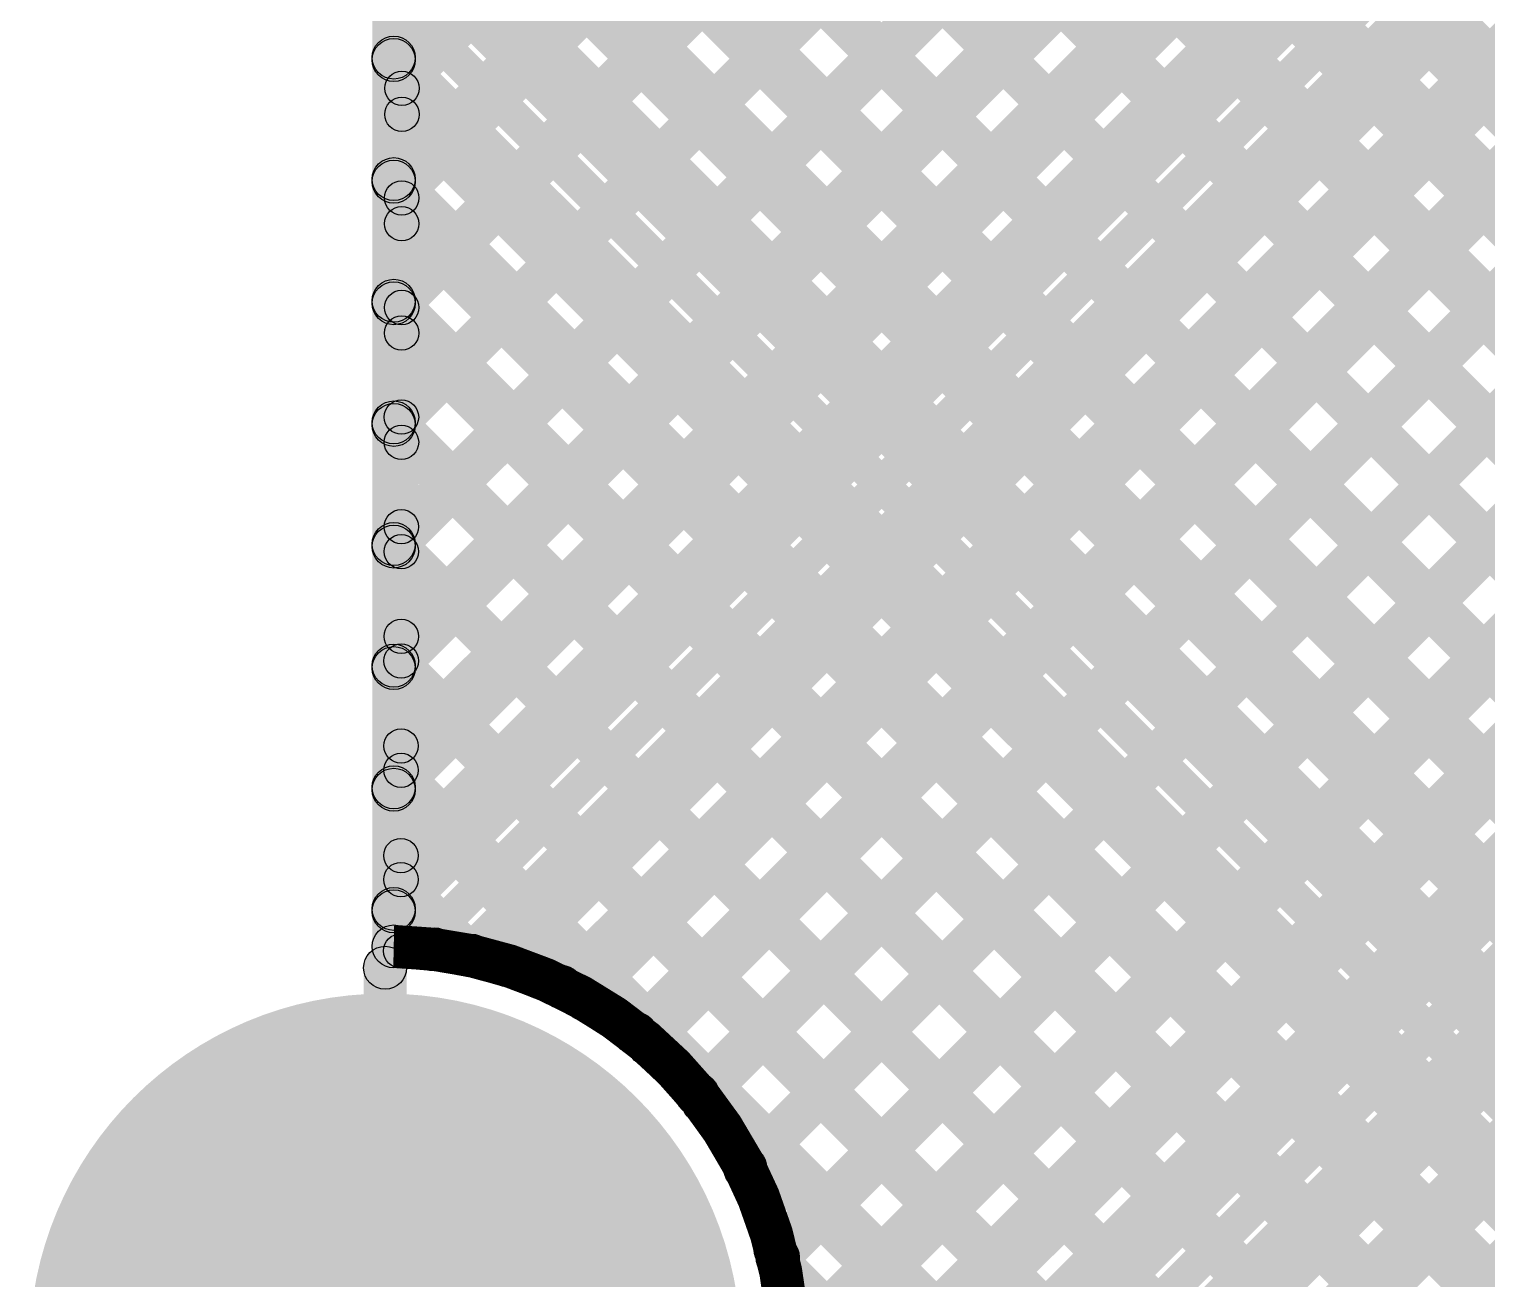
# Model space of a CAD drawing. Header units: millimetres. Extents: x 0.02 to 3.53, y 0 to 2.66.
# Drawn here: x 0.0152 to 0.3542, y 2.0833 to 2.3739 of the extents above; entities that cross this region are included whole.
import ezdxf

# ---------------------------------------------------------------- set-up
doc = ezdxf.new("R2010")
doc.units = ezdxf.units.MM
doc.header["$MEASUREMENT"] = 0
for name, color, linetype in [('BottomLayer', 5, 'Continuous'), ('BottomSolder', 6, 'Continuous'), ('PadHoleLayer', 156, 'Continuous'), ('TopLayer', 1, 'Continuous'), ('TopSolder', 216, 'Continuous')]:
    doc.layers.add(name, color=color, linetype=linetype)

msp = doc.modelspace()

# ---------------------------------------------------------------- hatches: boundary and pattern name
at = {"layer": 'BottomLayer'}
for points in [[(0.10354, 1.91068), (0.09646, 1.91775), (0.83816, 2.65944), (0.84523, 2.65237)], [(0.10354, 1.85411), (0.09646, 1.86118), (0.89473, 2.65944), (0.9018, 2.65237)], [(0.10354, 1.88239), (0.09646, 1.88946), (0.86644, 2.65944), (0.87351, 2.65237)], [(0.10354, 1.82582), (0.09646, 1.83289), (0.92301, 2.65944), (0.93008, 2.65237)], [(0.10354, 2.36323), (0.09646, 2.3703), (0.38561, 2.65944), (0.39268, 2.65237)], [(0.10354, 2.30666), (0.09646, 2.31373), (0.44218, 2.65944), (0.44925, 2.65237)], [(0.10354, 2.33494), (0.09646, 2.34201), (0.41389, 2.65944), (0.42096, 2.65237)], [(0.10354, 2.16523), (0.09646, 2.17231), (0.5836, 2.65944), (0.59067, 2.65237)], [(0.10354, 2.19352), (0.09646, 2.20059), (0.55532, 2.65944), (0.56239, 2.65237)], [(0.10354, 2.25009), (0.09646, 2.25716), (0.49875, 2.65944), (0.50582, 2.65237)], [(0.10354, 2.27837), (0.09646, 2.28544), (0.47046, 2.65944), (0.47753, 2.65237)], [(0.10354, 2.2218), (0.09646, 2.22887), (0.52703, 2.65944), (0.5341, 2.65237)], [(0.10463, 2.28088), (0.09898, 2.28654), (0.46954, 2.6571), (0.4752, 2.65145)], [(0.10467, 2.30637), (0.09901, 2.31203), (0.4441, 2.65712), (0.44976, 2.65146)], [(0.1047, 2.33186), (0.09904, 2.33752), (0.41865, 2.65713), (0.42431, 2.65147)], [(0.10473, 2.35735), (0.09908, 2.36301), (0.39321, 2.65714), (0.39887, 2.65148)], [(0.12154, 2.15495), (0.11447, 2.16202), (0.61188, 2.65944), (0.61895, 2.65237)], [(0.14254, 2.14767), (0.13547, 2.15474), (0.64017, 2.65944), (0.64724, 2.65237)], [(0.15989, 2.13673), (0.15282, 2.14381), (0.66845, 2.65944), (0.67552, 2.65237)], [(0.17412, 2.12269), (0.16705, 2.12976), (0.69674, 2.65944), (0.70381, 2.65237)], [(0.18471, 2.02013), (0.17764, 2.02721), (0.80987, 2.65944), (0.81694, 2.65237)], [(0.18526, 2.10554), (0.17819, 2.11261), (0.72502, 2.65944), (0.73209, 2.65237)], [(0.1928, 2.08479), (0.18572, 2.09186), (0.75331, 2.65944), (0.76038, 2.65237)], [(0.19517, 2.05888), (0.1881, 2.06595), (0.78159, 2.65944), (0.78866, 2.65237)], [(0.105, 2.16062), (0.095, 2.16062), (0.095, 2.65591), (0.105, 2.65591)], [(0.10564, 2.15957), (0.09764, 2.15958), (0.0983, 2.65444), (0.1063, 2.65443)], [(0.1045, 2.17892), (0.09884, 2.18458), (0.57132, 2.65706), (0.57698, 2.6514)], [(0.10453, 2.20441), (0.09887, 2.21007), (0.54588, 2.65707), (0.55153, 2.65141)], [(0.10457, 2.2299), (0.09891, 2.23556), (0.52043, 2.65708), (0.52609, 2.65143)], [(0.1046, 2.25539), (0.09894, 2.26105), (0.49499, 2.65709), (0.50064, 2.65144)], [(0.1076, 2.15657), (0.10194, 2.16223), (0.59677, 2.65705), (0.60242, 2.65139)], [(0.12894, 2.15245), (0.12328, 2.15811), (0.62221, 2.65704), (0.62787, 2.65138)], [(0.14665, 2.14471), (0.14099, 2.15036), (0.64766, 2.65703), (0.65331, 2.65137)], [(0.16156, 2.13416), (0.15591, 2.13982), (0.6731, 2.65702), (0.67876, 2.65136)], [(0.17396, 2.12111), (0.1683, 2.12676), (0.69855, 2.65701), (0.7042, 2.65135)], [(0.18381, 2.1055), (0.17815, 2.11115), (0.72399, 2.65699), (0.72965, 2.65134)], [(0.18381, 2.1055), (0.17815, 2.11115), (0.72399, 2.65699), (0.72965, 2.65134)], [(0.18849, 2.03382), (0.18284, 2.03947), (0.80032, 2.65696), (0.80598, 2.6513)], [(0.19071, 2.08694), (0.18505, 2.0926), (0.74943, 2.65698), (0.75509, 2.65133)], [(0.19357, 2.06435), (0.18791, 2.07), (0.77488, 2.65697), (0.78054, 2.65131)], [(0.20746, 2.02733), (0.2018, 2.03299), (0.82577, 2.65695), (0.83143, 2.65129)], [(0.23291, 2.02732), (0.22725, 2.03297), (0.85121, 2.65694), (0.85687, 2.65128)], [(0.25835, 2.02731), (0.25269, 2.03296), (0.87666, 2.65693), (0.88232, 2.65127)], [(0.2838, 2.0273), (0.27814, 2.03295), (0.9021, 2.65692), (0.90776, 2.65126)], [(0.30924, 2.02728), (0.30358, 2.03294), (0.92755, 2.65691), (0.9332, 2.65125)], [(0.09646, 2.61835), (0.10354, 2.62542), (0.766, 1.96296), (0.75893, 1.95588)], [(0.09941, 2.60551), (0.10506, 2.61117), (0.68345, 2.03278), (0.67779, 2.02712)], [(0.09646, 2.59007), (0.10354, 2.59714), (0.73772, 1.96296), (0.73065, 1.95588)], [(0.09937, 2.58009), (0.10503, 2.58574), (0.65798, 2.03279), (0.65233, 2.02713)], [(0.09646, 2.56179), (0.10354, 2.56886), (0.70944, 1.96296), (0.70237, 1.95588)], [(0.09934, 2.55466), (0.105, 2.56032), (0.63252, 2.0328), (0.62686, 2.02714)], [(0.09646, 2.5335), (0.10354, 2.54057), (0.68115, 1.96296), (0.67408, 1.95588)], [(0.09931, 2.52924), (0.10496, 2.5349), (0.60705, 2.03281), (0.60139, 2.02715)], [(0.09646, 2.50522), (0.10354, 2.51229), (0.65287, 1.96296), (0.6458, 1.95588)], [(0.09927, 2.50382), (0.10493, 2.50948), (0.58158, 2.03282), (0.57593, 2.02717)], [(0.09646, 2.47693), (0.10354, 2.484), (0.62458, 1.96296), (0.61751, 1.95588)], [(0.09924, 2.4784), (0.10489, 2.48405), (0.55612, 2.03283), (0.55046, 2.02718)], [(0.0992, 2.45298), (0.10486, 2.45863), (0.53065, 2.03284), (0.52499, 2.02719)], [(0.09646, 2.44865), (0.10354, 2.45572), (0.5963, 1.96296), (0.58923, 1.95588)], [(0.09917, 2.42755), (0.10483, 2.43321), (0.50518, 2.03286), (0.49953, 2.0272)], [(0.09646, 2.42036), (0.10354, 2.42743), (0.56801, 1.96296), (0.56094, 1.95588)], [(0.09914, 2.40213), (0.10479, 2.40779), (0.47972, 2.03287), (0.47406, 2.02721)], [(0.09646, 2.39208), (0.10354, 2.39915), (0.53973, 1.96296), (0.53266, 1.95588)], [(0.0991, 2.37671), (0.10476, 2.38237), (0.45425, 2.03288), (0.44859, 2.02722)], [(0.09646, 2.3638), (0.10354, 2.37087), (0.51145, 1.96296), (0.50437, 1.95588)], [(0.09907, 2.35129), (0.10473, 2.35694), (0.42878, 2.03289), (0.42312, 2.02723)], [(0.09646, 2.33551), (0.10354, 2.34258), (0.48316, 1.96296), (0.47609, 1.95588)], [(0.09904, 2.32587), (0.10469, 2.33152), (0.40331, 2.0329), (0.39766, 2.02724)], [(0.09646, 2.30723), (0.10354, 2.3143), (0.45488, 1.96296), (0.44781, 1.95588)], [(0.099, 2.30044), (0.10466, 2.3061), (0.37785, 2.03291), (0.37219, 2.02725)], [(0.09646, 2.27894), (0.10354, 2.28601), (0.42659, 1.96296), (0.41952, 1.95588)], [(0.09897, 2.27502), (0.10463, 2.28068), (0.35238, 2.03292), (0.34672, 2.02727)], [(0.09646, 2.25066), (0.10354, 2.25773), (0.39924, 1.96203), (0.39217, 1.95496)], [(0.09893, 2.2496), (0.10459, 2.25526), (0.32691, 2.03293), (0.32126, 2.02728)], [(0.09646, 2.22237), (0.10354, 2.22944), (0.3831, 1.94988), (0.37603, 1.94281)], [(0.0989, 2.22418), (0.10456, 2.22983), (0.30145, 2.03294), (0.29579, 2.02729)], [(0.09887, 2.19876), (0.10452, 2.20441), (0.27598, 2.03296), (0.27032, 2.0273)], [(0.09646, 2.19409), (0.10354, 2.20116), (0.36896, 1.93573), (0.36189, 1.92866)], [(0.09883, 2.17333), (0.10449, 2.17899), (0.12393, 2.15955), (0.11827, 2.15389)], [(0.09646, 2.16581), (0.10354, 2.17288), (0.11292, 2.16349), (0.10585, 2.15642)], [(0.103, 2.06691), (0.093, 2.06691), (0.093, 2.15565), (0.103, 2.15565)], [(0.103, 2.06691), (0.093, 2.06691), (0.093, 2.15565), (0.103, 2.15565)], [(0.18499, 2.08718), (0.19065, 2.09283), (0.25051, 2.03297), (0.24486, 2.02731)]]:
    msp.add_hatch(color=5, dxfattribs=at).paths.add_polyline_path(points)
h = msp.add_hatch(color=5, dxfattribs=at)
edge = h.paths.add_edge_path()
edge.add_arc((0.1, 2.36733), 0.005, 0, 360)
h = msp.add_hatch(color=5, dxfattribs=at)
edge = h.paths.add_edge_path()
edge.add_arc((0.1, 2.36676), 0.005, 0, 360)
h = msp.add_hatch(color=5, dxfattribs=at)
edge = h.paths.add_edge_path()
edge.add_arc((0.10191, 2.36018), 0.004, 0, 360)
h = msp.add_hatch(color=5, dxfattribs=at)
edge = h.paths.add_edge_path()
edge.add_arc((0.1019, 2.35412), 0.004, 0, 360)
h = msp.add_hatch(color=5, dxfattribs=at)
edge = h.paths.add_edge_path()
edge.add_arc((0.1, 2.33905), 0.005, 0, 360)
h = msp.add_hatch(color=5, dxfattribs=at)
edge = h.paths.add_edge_path()
edge.add_arc((0.1, 2.33848), 0.005, 0, 360)
h = msp.add_hatch(color=5, dxfattribs=at)
edge = h.paths.add_edge_path()
edge.add_arc((0.10187, 2.33469), 0.004, 0, 360)
h = msp.add_hatch(color=5, dxfattribs=at)
edge = h.paths.add_edge_path()
edge.add_arc((0.10186, 2.32869), 0.004, 0, 360)
h = msp.add_hatch(color=5, dxfattribs=at)
edge = h.paths.add_edge_path()
edge.add_arc((0.1, 2.31076), 0.005, 0, 360)
h = msp.add_hatch(color=5, dxfattribs=at)
edge = h.paths.add_edge_path()
edge.add_arc((0.1, 2.31019), 0.005, 0, 360)
h = msp.add_hatch(color=5, dxfattribs=at)
edge = h.paths.add_edge_path()
edge.add_arc((0.10184, 2.3092), 0.004, 0, 360)
h = msp.add_hatch(color=5, dxfattribs=at)
edge = h.paths.add_edge_path()
edge.add_arc((0.10183, 2.30327), 0.004, 0, 360)
h = msp.add_hatch(color=5, dxfattribs=at)
edge = h.paths.add_edge_path()
edge.add_arc((0.1018, 2.28371), 0.004, 0, 360)
h = msp.add_hatch(color=5, dxfattribs=at)
edge = h.paths.add_edge_path()
edge.add_arc((0.1, 2.28248), 0.005, 0, 360)
h = msp.add_hatch(color=5, dxfattribs=at)
edge = h.paths.add_edge_path()
edge.add_arc((0.1, 2.28191), 0.005, 0, 360)
h = msp.add_hatch(color=5, dxfattribs=at)
edge = h.paths.add_edge_path()
edge.add_arc((0.1018, 2.27785), 0.004, 0, 360)
h = msp.add_hatch(color=5, dxfattribs=at)
edge = h.paths.add_edge_path()
edge.add_arc((0.10177, 2.25822), 0.004, 0, 360)
h = msp.add_hatch(color=5, dxfattribs=at)
edge = h.paths.add_edge_path()
edge.add_arc((0.1, 2.25419), 0.005, 0, 360)
h = msp.add_hatch(color=5, dxfattribs=at)
edge = h.paths.add_edge_path()
edge.add_arc((0.1, 2.25362), 0.005, 0, 360)
h = msp.add_hatch(color=5, dxfattribs=at)
edge = h.paths.add_edge_path()
edge.add_arc((0.10176, 2.25243), 0.004, 0, 360)
h = msp.add_hatch(color=5, dxfattribs=at)
edge = h.paths.add_edge_path()
edge.add_arc((0.10174, 2.23273), 0.004, 0, 360)
h = msp.add_hatch(color=5, dxfattribs=at)
edge = h.paths.add_edge_path()
edge.add_arc((0.1, 2.22591), 0.005, 0, 360)
h = msp.add_hatch(color=5, dxfattribs=at)
edge = h.paths.add_edge_path()
edge.add_arc((0.1, 2.22534), 0.005, 0, 360)
h = msp.add_hatch(color=5, dxfattribs=at)
edge = h.paths.add_edge_path()
edge.add_arc((0.10173, 2.22701), 0.004, 0, 360)
h = msp.add_hatch(color=5, dxfattribs=at)
edge = h.paths.add_edge_path()
edge.add_arc((0.1017, 2.20724), 0.004, 0, 360)
h = msp.add_hatch(color=5, dxfattribs=at)
edge = h.paths.add_edge_path()
edge.add_arc((0.1017, 2.20158), 0.004, 0, 360)
h = msp.add_hatch(color=5, dxfattribs=at)
edge = h.paths.add_edge_path()
edge.add_arc((0.1, 2.19762), 0.005, 0, 360)
h = msp.add_hatch(color=5, dxfattribs=at)
edge = h.paths.add_edge_path()
edge.add_arc((0.1, 2.19705), 0.005, 0, 360)
h = msp.add_hatch(color=5, dxfattribs=at)
edge = h.paths.add_edge_path()
edge.add_arc((0.10167, 2.18175), 0.004, 0, 360)
h = msp.add_hatch(color=5, dxfattribs=at)
edge = h.paths.add_edge_path()
edge.add_arc((0.10166, 2.17616), 0.004, 0, 360)
h = msp.add_hatch(color=5, dxfattribs=at)
edge = h.paths.add_edge_path()
edge.add_arc((0.1, 2.16934), 0.005, 0, 360)
h = msp.add_hatch(color=5, dxfattribs=at)
edge = h.paths.add_edge_path()
edge.add_arc((0.1, 2.16877), 0.005, 0, 360)
h = msp.add_hatch(color=5, dxfattribs=at)
edge = h.paths.add_edge_path()
edge.add_arc((0.1, 2.16062), 0.005, 0, 360)
h = msp.add_hatch(color=5, dxfattribs=at)
edge = h.paths.add_edge_path()
edge.add_arc((0.1, 2.16062), 0.005, 0, 360)
h = msp.add_hatch(color=5, dxfattribs=at)
edge = h.paths.add_edge_path()
edge.add_arc((0.10164, 2.15957), 0.004, 0, 360)
h = msp.add_hatch(color=5, dxfattribs=at)
edge = h.paths.add_edge_path()
edge.add_arc((0.10164, 2.15957), 0.004, 0, 360)
h = msp.add_hatch(color=5, dxfattribs=at)
edge = h.paths.add_edge_path()
edge.add_arc((0.10477, 2.1594), 0.004, 0, 360)
h = msp.add_hatch(color=5, dxfattribs=at)
edge = h.paths.add_edge_path()
edge.add_arc((0.10939, 2.15995), 0.005, 0, 360)
h = msp.add_hatch(color=5, dxfattribs=at)
edge = h.paths.add_edge_path()
edge.add_arc((0.118, 2.15849), 0.005, 0, 360)
h = msp.add_hatch(color=5, dxfattribs=at)
edge = h.paths.add_edge_path()
edge.add_arc((0.098, 2.15565), 0.005, 0, 360)
h = msp.add_hatch(color=5, dxfattribs=at)
edge = h.paths.add_edge_path()
edge.add_arc((0.098, 2.15565), 0.005, 0, 360)
h = msp.add_hatch(color=5, dxfattribs=at)
edge = h.paths.add_edge_path()
edge.add_arc((0.1211, 2.15672), 0.004, 0, 360)
h = msp.add_hatch(color=5, dxfattribs=at)
edge = h.paths.add_edge_path()
edge.add_arc((0.12611, 2.15528), 0.004, 0, 360)
h = msp.add_hatch(color=5, dxfattribs=at)
edge = h.paths.add_edge_path()
edge.add_arc((0.139, 2.1512), 0.005, 0, 360)
h = msp.add_hatch(color=5, dxfattribs=at)
edge = h.paths.add_edge_path()
edge.add_arc((0.14382, 2.14754), 0.004, 0, 360)
h = msp.add_hatch(color=5, dxfattribs=at)
edge = h.paths.add_edge_path()
edge.add_arc((0.098, 2.06691), 0.07874, 0, 360)
h = msp.add_hatch(color=5, dxfattribs=at)
edge = h.paths.add_edge_path()
edge.add_arc((0.15635, 2.14027), 0.005, 0, 360)
h = msp.add_hatch(color=5, dxfattribs=at)
edge = h.paths.add_edge_path()
edge.add_arc((0.15873, 2.13699), 0.004, 0, 360)
h = msp.add_hatch(color=5, dxfattribs=at)
edge = h.paths.add_edge_path()
edge.add_arc((0.17059, 2.12622), 0.005, 0, 360)
h = msp.add_hatch(color=5, dxfattribs=at)
edge = h.paths.add_edge_path()
edge.add_arc((0.17113, 2.12394), 0.004, 0, 360)
h = msp.add_hatch(color=5, dxfattribs=at)
edge = h.paths.add_edge_path()
edge.add_arc((0.18172, 2.10907), 0.005, 0, 360)
h = msp.add_hatch(color=5, dxfattribs=at)
edge = h.paths.add_edge_path()
edge.add_arc((0.18098, 2.10832), 0.004, 0, 360)
h = msp.add_hatch(color=5, dxfattribs=at)
edge = h.paths.add_edge_path()
edge.add_arc((0.18098, 2.10832), 0.004, 0, 360)
h = msp.add_hatch(color=5, dxfattribs=at)
edge = h.paths.add_edge_path()
edge.add_arc((0.18782, 2.09001), 0.004, 0, 360)
h = msp.add_hatch(color=5, dxfattribs=at)
edge = h.paths.add_edge_path()
edge.add_arc((0.18788, 2.08977), 0.004, 0, 360)
h = msp.add_hatch(color=5, dxfattribs=at)
edge = h.paths.add_edge_path()
edge.add_arc((0.18926, 2.08832), 0.005, 0, 360)
at = {"layer": 'BottomSolder'}
h = msp.add_hatch(color=6, dxfattribs=at)
edge = h.paths.add_edge_path()
edge.add_arc((0.098, 2.06691), 0.08274, 0, 360)
at = {"layer": 'PadHoleLayer'}
h = msp.add_hatch(color=156, dxfattribs=at)
edge = h.paths.add_edge_path()
edge.add_arc((0.098, 2.06691), 0.04921, 0, 360)
at = {"layer": 'TopLayer'}
for points in [[(0.10354, 2.2218), (0.09646, 2.22887), (0.52703, 2.65944), (0.5341, 2.65237)], [(0.10354, 2.25009), (0.09646, 2.25716), (0.49875, 2.65944), (0.50582, 2.65237)], [(0.10354, 2.16523), (0.09646, 2.17231), (0.5836, 2.65944), (0.59067, 2.65237)], [(0.10354, 2.19352), (0.09646, 2.20059), (0.55532, 2.65944), (0.56239, 2.65237)], [(0.10354, 2.30666), (0.09646, 2.31373), (0.44218, 2.65944), (0.44925, 2.65237)], [(0.10354, 2.33494), (0.09646, 2.34201), (0.41389, 2.65944), (0.42096, 2.65237)], [(0.10354, 2.27837), (0.09646, 2.28544), (0.47046, 2.65944), (0.47753, 2.65237)], [(0.10354, 2.36323), (0.09646, 2.3703), (0.38561, 2.65944), (0.39268, 2.65237)], [(0.10354, 1.82582), (0.09646, 1.83289), (0.92301, 2.65944), (0.93008, 2.65237)], [(0.10354, 1.85411), (0.09646, 1.86118), (0.89473, 2.65944), (0.9018, 2.65237)], [(0.10354, 1.88239), (0.09646, 1.88946), (0.86644, 2.65944), (0.87351, 2.65237)], [(0.10354, 1.91068), (0.09646, 1.91775), (0.83816, 2.65944), (0.84523, 2.65237)], [(0.10463, 2.28088), (0.09898, 2.28654), (0.46954, 2.6571), (0.4752, 2.65145)], [(0.10467, 2.30637), (0.09901, 2.31203), (0.4441, 2.65712), (0.44976, 2.65146)], [(0.1047, 2.33186), (0.09904, 2.33752), (0.41865, 2.65713), (0.42431, 2.65147)], [(0.10473, 2.35735), (0.09908, 2.36301), (0.39321, 2.65714), (0.39887, 2.65148)], [(0.12154, 2.15495), (0.11447, 2.16202), (0.61188, 2.65944), (0.61895, 2.65237)], [(0.14254, 2.14767), (0.13547, 2.15474), (0.64017, 2.65944), (0.64724, 2.65237)], [(0.15989, 2.13673), (0.15282, 2.14381), (0.66845, 2.65944), (0.67552, 2.65237)], [(0.17412, 2.12269), (0.16705, 2.12976), (0.69674, 2.65944), (0.70381, 2.65237)], [(0.18471, 2.02013), (0.17764, 2.02721), (0.80987, 2.65944), (0.81694, 2.65237)], [(0.18526, 2.10554), (0.17819, 2.11261), (0.72502, 2.65944), (0.73209, 2.65237)], [(0.1928, 2.08479), (0.18572, 2.09186), (0.75331, 2.65944), (0.76038, 2.65237)], [(0.19517, 2.05888), (0.1881, 2.06595), (0.78159, 2.65944), (0.78866, 2.65237)], [(0.105, 2.16062), (0.095, 2.16062), (0.095, 2.65591), (0.105, 2.65591)], [(0.10564, 2.15957), (0.09764, 2.15958), (0.0983, 2.65444), (0.1063, 2.65443)], [(0.1045, 2.17892), (0.09884, 2.18458), (0.57132, 2.65706), (0.57698, 2.6514)], [(0.10453, 2.20441), (0.09887, 2.21007), (0.54588, 2.65707), (0.55153, 2.65141)], [(0.10457, 2.2299), (0.09891, 2.23556), (0.52043, 2.65708), (0.52609, 2.65143)], [(0.1046, 2.25539), (0.09894, 2.26105), (0.49499, 2.65709), (0.50064, 2.65144)], [(0.1076, 2.15657), (0.10194, 2.16223), (0.59677, 2.65705), (0.60242, 2.65139)], [(0.12894, 2.15245), (0.12328, 2.15811), (0.62221, 2.65704), (0.62787, 2.65138)], [(0.14665, 2.14471), (0.14099, 2.15036), (0.64766, 2.65703), (0.65331, 2.65137)], [(0.16156, 2.13416), (0.15591, 2.13982), (0.6731, 2.65702), (0.67876, 2.65136)], [(0.17396, 2.12111), (0.1683, 2.12676), (0.69855, 2.65701), (0.7042, 2.65135)], [(0.18381, 2.1055), (0.17815, 2.11115), (0.72399, 2.65699), (0.72965, 2.65134)], [(0.18381, 2.1055), (0.17815, 2.11115), (0.72399, 2.65699), (0.72965, 2.65134)], [(0.18849, 2.03382), (0.18284, 2.03947), (0.80032, 2.65696), (0.80598, 2.6513)], [(0.19071, 2.08694), (0.18505, 2.0926), (0.74943, 2.65698), (0.75509, 2.65133)], [(0.19357, 2.06435), (0.18791, 2.07), (0.77488, 2.65697), (0.78054, 2.65131)], [(0.20746, 2.02733), (0.2018, 2.03299), (0.82577, 2.65695), (0.83143, 2.65129)], [(0.23291, 2.02732), (0.22725, 2.03297), (0.85121, 2.65694), (0.85687, 2.65128)], [(0.25835, 2.02731), (0.25269, 2.03296), (0.87666, 2.65693), (0.88232, 2.65127)], [(0.2838, 2.0273), (0.27814, 2.03295), (0.9021, 2.65692), (0.90776, 2.65126)], [(0.30924, 2.02728), (0.30358, 2.03294), (0.92755, 2.65691), (0.9332, 2.65125)], [(0.09646, 2.61835), (0.10354, 2.62542), (0.91177, 1.81719), (0.9047, 1.81012)], [(0.09941, 2.60551), (0.10506, 2.61117), (0.68345, 2.03278), (0.67779, 2.02712)], [(0.09646, 2.59007), (0.10354, 2.59714), (0.90169, 1.79899), (0.89462, 1.79192)], [(0.09937, 2.58009), (0.10503, 2.58574), (0.65798, 2.03279), (0.65233, 2.02713)], [(0.09646, 2.56179), (0.10354, 2.56886), (0.8916, 1.78079), (0.88453, 1.77372)], [(0.09934, 2.55466), (0.105, 2.56032), (0.63252, 2.0328), (0.62686, 2.02714)], [(0.09646, 2.5335), (0.10354, 2.54057), (0.88816, 1.75594), (0.88109, 1.74887)], [(0.09931, 2.52924), (0.10496, 2.5349), (0.60705, 2.03281), (0.60139, 2.02715)], [(0.09646, 2.50522), (0.10354, 2.51229), (0.909, 1.70682), (0.90193, 1.69975)], [(0.09927, 2.50382), (0.10493, 2.50948), (0.58158, 2.03282), (0.57593, 2.02717)], [(0.09646, 2.47693), (0.10354, 2.484), (0.88954, 1.698), (0.88247, 1.69092)], [(0.09924, 2.4784), (0.10489, 2.48405), (0.55612, 2.03283), (0.55046, 2.02718)], [(0.0992, 2.45298), (0.10486, 2.45863), (0.53065, 2.03284), (0.52499, 2.02719)], [(0.09646, 2.44865), (0.10354, 2.45572), (0.87286, 1.6864), (0.86579, 1.67932)], [(0.09917, 2.42755), (0.10483, 2.43321), (0.50518, 2.03286), (0.49953, 2.0272)], [(0.09646, 2.42036), (0.10354, 2.42743), (0.86199, 1.66898), (0.85492, 1.6619)], [(0.09914, 2.40213), (0.10479, 2.40779), (0.47972, 2.03287), (0.47406, 2.02721)], [(0.09646, 2.39208), (0.10354, 2.39915), (0.84621, 1.65647), (0.83914, 1.6494)], [(0.0991, 2.37671), (0.10476, 2.38237), (0.45425, 2.03288), (0.44859, 2.02722)], [(0.09646, 2.3638), (0.10354, 2.37087), (0.83613, 1.63828), (0.82906, 1.6312)], [(0.09907, 2.35129), (0.10473, 2.35694), (0.42878, 2.03289), (0.42312, 2.02723)], [(0.09646, 2.33551), (0.10354, 2.34258), (0.82604, 1.62008), (0.81897, 1.61301)], [(0.09904, 2.32587), (0.10469, 2.33152), (0.40331, 2.0329), (0.39766, 2.02724)], [(0.09646, 2.30723), (0.10354, 2.3143), (0.81595, 1.60188), (0.80888, 1.59481)], [(0.099, 2.30044), (0.10466, 2.3061), (0.37785, 2.03291), (0.37219, 2.02725)], [(0.09646, 2.27894), (0.10354, 2.28601), (0.88781, 1.50174), (0.88074, 1.49467)], [(0.09897, 2.27502), (0.10463, 2.28068), (0.35238, 2.03292), (0.34672, 2.02727)], [(0.09646, 2.25066), (0.10354, 2.25773), (0.81665, 1.54461), (0.80958, 1.53754)], [(0.09893, 2.2496), (0.10459, 2.25526), (0.32691, 2.03293), (0.32126, 2.02728)], [(0.09646, 2.22237), (0.10354, 2.22944), (0.36707, 1.96591), (0.36, 1.95884)], [(0.0989, 2.22418), (0.10456, 2.22983), (0.30145, 2.03294), (0.29579, 2.02729)], [(0.09887, 2.19876), (0.10452, 2.20441), (0.27598, 2.03296), (0.27032, 2.0273)], [(0.09646, 2.19409), (0.10354, 2.20116), (0.34913, 1.95556), (0.34206, 1.94849)], [(0.09883, 2.17333), (0.10449, 2.17899), (0.12393, 2.15955), (0.11827, 2.15389)], [(0.09646, 2.16581), (0.10354, 2.17288), (0.11292, 2.16349), (0.10585, 2.15642)], [(0.103, 2.06691), (0.093, 2.06691), (0.093, 2.15565), (0.103, 2.15565)], [(0.103, 2.06691), (0.093, 2.06691), (0.093, 2.15565), (0.103, 2.15565)], [(0.18499, 2.08718), (0.19065, 2.09283), (0.25051, 2.03297), (0.24486, 2.02731)]]:
    msp.add_hatch(color=1, dxfattribs=at).paths.add_polyline_path(points)
h = msp.add_hatch(color=1, dxfattribs=at)
edge = h.paths.add_edge_path()
edge.add_arc((0.1, 2.36733), 0.005, 0, 360)
h = msp.add_hatch(color=1, dxfattribs=at)
edge = h.paths.add_edge_path()
edge.add_arc((0.1, 2.36676), 0.005, 0, 360)
h = msp.add_hatch(color=1, dxfattribs=at)
edge = h.paths.add_edge_path()
edge.add_arc((0.10191, 2.36018), 0.004, 0, 360)
h = msp.add_hatch(color=1, dxfattribs=at)
edge = h.paths.add_edge_path()
edge.add_arc((0.1019, 2.35412), 0.004, 0, 360)
h = msp.add_hatch(color=1, dxfattribs=at)
edge = h.paths.add_edge_path()
edge.add_arc((0.1, 2.33905), 0.005, 0, 360)
h = msp.add_hatch(color=1, dxfattribs=at)
edge = h.paths.add_edge_path()
edge.add_arc((0.1, 2.33848), 0.005, 0, 360)
h = msp.add_hatch(color=1, dxfattribs=at)
edge = h.paths.add_edge_path()
edge.add_arc((0.10187, 2.33469), 0.004, 0, 360)
h = msp.add_hatch(color=1, dxfattribs=at)
edge = h.paths.add_edge_path()
edge.add_arc((0.10186, 2.32869), 0.004, 0, 360)
h = msp.add_hatch(color=1, dxfattribs=at)
edge = h.paths.add_edge_path()
edge.add_arc((0.1, 2.31076), 0.005, 0, 360)
h = msp.add_hatch(color=1, dxfattribs=at)
edge = h.paths.add_edge_path()
edge.add_arc((0.1, 2.31019), 0.005, 0, 360)
h = msp.add_hatch(color=1, dxfattribs=at)
edge = h.paths.add_edge_path()
edge.add_arc((0.10184, 2.3092), 0.004, 0, 360)
h = msp.add_hatch(color=1, dxfattribs=at)
edge = h.paths.add_edge_path()
edge.add_arc((0.10183, 2.30327), 0.004, 0, 360)
h = msp.add_hatch(color=1, dxfattribs=at)
edge = h.paths.add_edge_path()
edge.add_arc((0.1018, 2.28371), 0.004, 0, 360)
h = msp.add_hatch(color=1, dxfattribs=at)
edge = h.paths.add_edge_path()
edge.add_arc((0.1, 2.28248), 0.005, 0, 360)
h = msp.add_hatch(color=1, dxfattribs=at)
edge = h.paths.add_edge_path()
edge.add_arc((0.1, 2.28191), 0.005, 0, 360)
h = msp.add_hatch(color=1, dxfattribs=at)
edge = h.paths.add_edge_path()
edge.add_arc((0.1018, 2.27785), 0.004, 0, 360)
h = msp.add_hatch(color=1, dxfattribs=at)
edge = h.paths.add_edge_path()
edge.add_arc((0.10177, 2.25822), 0.004, 0, 360)
h = msp.add_hatch(color=1, dxfattribs=at)
edge = h.paths.add_edge_path()
edge.add_arc((0.1, 2.25419), 0.005, 0, 360)
h = msp.add_hatch(color=1, dxfattribs=at)
edge = h.paths.add_edge_path()
edge.add_arc((0.1, 2.25362), 0.005, 0, 360)
h = msp.add_hatch(color=1, dxfattribs=at)
edge = h.paths.add_edge_path()
edge.add_arc((0.10176, 2.25243), 0.004, 0, 360)
h = msp.add_hatch(color=1, dxfattribs=at)
edge = h.paths.add_edge_path()
edge.add_arc((0.10174, 2.23273), 0.004, 0, 360)
h = msp.add_hatch(color=1, dxfattribs=at)
edge = h.paths.add_edge_path()
edge.add_arc((0.1, 2.22591), 0.005, 0, 360)
h = msp.add_hatch(color=1, dxfattribs=at)
edge = h.paths.add_edge_path()
edge.add_arc((0.1, 2.22534), 0.005, 0, 360)
h = msp.add_hatch(color=1, dxfattribs=at)
edge = h.paths.add_edge_path()
edge.add_arc((0.10173, 2.22701), 0.004, 0, 360)
h = msp.add_hatch(color=1, dxfattribs=at)
edge = h.paths.add_edge_path()
edge.add_arc((0.1017, 2.20724), 0.004, 0, 360)
h = msp.add_hatch(color=1, dxfattribs=at)
edge = h.paths.add_edge_path()
edge.add_arc((0.1017, 2.20158), 0.004, 0, 360)
h = msp.add_hatch(color=1, dxfattribs=at)
edge = h.paths.add_edge_path()
edge.add_arc((0.1, 2.19762), 0.005, 0, 360)
h = msp.add_hatch(color=1, dxfattribs=at)
edge = h.paths.add_edge_path()
edge.add_arc((0.1, 2.19705), 0.005, 0, 360)
h = msp.add_hatch(color=1, dxfattribs=at)
edge = h.paths.add_edge_path()
edge.add_arc((0.10167, 2.18175), 0.004, 0, 360)
h = msp.add_hatch(color=1, dxfattribs=at)
edge = h.paths.add_edge_path()
edge.add_arc((0.10166, 2.17616), 0.004, 0, 360)
h = msp.add_hatch(color=1, dxfattribs=at)
edge = h.paths.add_edge_path()
edge.add_arc((0.1, 2.16934), 0.005, 0, 360)
h = msp.add_hatch(color=1, dxfattribs=at)
edge = h.paths.add_edge_path()
edge.add_arc((0.1, 2.16877), 0.005, 0, 360)
h = msp.add_hatch(color=1, dxfattribs=at)
edge = h.paths.add_edge_path()
edge.add_arc((0.1, 2.16062), 0.005, 0, 360)
h = msp.add_hatch(color=1, dxfattribs=at)
edge = h.paths.add_edge_path()
edge.add_arc((0.1, 2.16062), 0.005, 0, 360)
h = msp.add_hatch(color=1, dxfattribs=at)
edge = h.paths.add_edge_path()
edge.add_arc((0.10164, 2.15957), 0.004, 0, 360)
h = msp.add_hatch(color=1, dxfattribs=at)
edge = h.paths.add_edge_path()
edge.add_arc((0.10164, 2.15957), 0.004, 0, 360)
h = msp.add_hatch(color=1, dxfattribs=at)
edge = h.paths.add_edge_path()
edge.add_arc((0.10477, 2.1594), 0.004, 0, 360)
h = msp.add_hatch(color=1, dxfattribs=at)
edge = h.paths.add_edge_path()
edge.add_arc((0.10939, 2.15995), 0.005, 0, 360)
h = msp.add_hatch(color=1, dxfattribs=at)
edge = h.paths.add_edge_path()
edge.add_arc((0.118, 2.15849), 0.005, 0, 360)
h = msp.add_hatch(color=1, dxfattribs=at)
edge = h.paths.add_edge_path()
edge.add_arc((0.098, 2.15565), 0.005, 0, 360)
h = msp.add_hatch(color=1, dxfattribs=at)
edge = h.paths.add_edge_path()
edge.add_arc((0.098, 2.15565), 0.005, 0, 360)
h = msp.add_hatch(color=1, dxfattribs=at)
edge = h.paths.add_edge_path()
edge.add_arc((0.1211, 2.15672), 0.004, 0, 360)
h = msp.add_hatch(color=1, dxfattribs=at)
edge = h.paths.add_edge_path()
edge.add_arc((0.12611, 2.15528), 0.004, 0, 360)
h = msp.add_hatch(color=1, dxfattribs=at)
edge = h.paths.add_edge_path()
edge.add_arc((0.139, 2.1512), 0.005, 0, 360)
h = msp.add_hatch(color=1, dxfattribs=at)
edge = h.paths.add_edge_path()
edge.add_arc((0.14382, 2.14754), 0.004, 0, 360)
h = msp.add_hatch(color=1, dxfattribs=at)
edge = h.paths.add_edge_path()
edge.add_arc((0.098, 2.06691), 0.07874, 0, 360)
h = msp.add_hatch(color=1, dxfattribs=at)
edge = h.paths.add_edge_path()
edge.add_arc((0.15635, 2.14027), 0.005, 0, 360)
h = msp.add_hatch(color=1, dxfattribs=at)
edge = h.paths.add_edge_path()
edge.add_arc((0.15873, 2.13699), 0.004, 0, 360)
h = msp.add_hatch(color=1, dxfattribs=at)
edge = h.paths.add_edge_path()
edge.add_arc((0.17059, 2.12622), 0.005, 0, 360)
h = msp.add_hatch(color=1, dxfattribs=at)
edge = h.paths.add_edge_path()
edge.add_arc((0.17113, 2.12394), 0.004, 0, 360)
h = msp.add_hatch(color=1, dxfattribs=at)
edge = h.paths.add_edge_path()
edge.add_arc((0.18172, 2.10907), 0.005, 0, 360)
h = msp.add_hatch(color=1, dxfattribs=at)
edge = h.paths.add_edge_path()
edge.add_arc((0.18098, 2.10832), 0.004, 0, 360)
h = msp.add_hatch(color=1, dxfattribs=at)
edge = h.paths.add_edge_path()
edge.add_arc((0.18098, 2.10832), 0.004, 0, 360)
h = msp.add_hatch(color=1, dxfattribs=at)
edge = h.paths.add_edge_path()
edge.add_arc((0.18782, 2.09001), 0.004, 0, 360)
h = msp.add_hatch(color=1, dxfattribs=at)
edge = h.paths.add_edge_path()
edge.add_arc((0.18788, 2.08977), 0.004, 0, 360)
h = msp.add_hatch(color=1, dxfattribs=at)
edge = h.paths.add_edge_path()
edge.add_arc((0.18926, 2.08832), 0.005, 0, 360)
at = {"layer": 'TopSolder'}
h = msp.add_hatch(color=216, dxfattribs=at)
edge = h.paths.add_edge_path()
edge.add_arc((0.098, 2.06691), 0.08274, 0, 360)

# ---------------------------------------------------------------- linework, layer by layer
at = {"layer": 'BottomLayer'}
for points, const_width in [([(0.1, 2.16062, -0.407978), (0.19174, 2.06691)], 0.01), ([(0.10164, 2.15957, -0.402762), (0.19074, 2.06691)], 0.008)]:
    msp.add_lwpolyline(points, format="xyb", dxfattribs=dict(at, const_width=const_width))
for centre, radius in [((0.1, 2.36733), 0.005), ((0.1, 2.36676), 0.005), ((0.10191, 2.36018), 0.004), ((0.1019, 2.35412), 0.004), ((0.1, 2.33905), 0.005), ((0.1, 2.33848), 0.005), ((0.10187, 2.33469), 0.004), ((0.10186, 2.32869), 0.004), ((0.1, 2.31076), 0.005), ((0.1, 2.31019), 0.005), ((0.10184, 2.3092), 0.004), ((0.10183, 2.30327), 0.004), ((0.1018, 2.28371), 0.004), ((0.1, 2.28248), 0.005), ((0.1, 2.28191), 0.005), ((0.1018, 2.27785), 0.004), ((0.10177, 2.25822), 0.004), ((0.1, 2.25419), 0.005), ((0.1, 2.25362), 0.005), ((0.10176, 2.25243), 0.004), ((0.10174, 2.23273), 0.004), ((0.1, 2.22591), 0.005), ((0.1, 2.22534), 0.005), ((0.10173, 2.22701), 0.004), ((0.1017, 2.20724), 0.004), ((0.1017, 2.20158), 0.004), ((0.1, 2.19762), 0.005), ((0.1, 2.19705), 0.005), ((0.10167, 2.18175), 0.004), ((0.10166, 2.17616), 0.004), ((0.1, 2.16934), 0.005), ((0.1, 2.16877), 0.005), ((0.1, 2.16062), 0.005), ((0.1, 2.16062), 0.005), ((0.10164, 2.15957), 0.004), ((0.10164, 2.15957), 0.004), ((0.10477, 2.1594), 0.004), ((0.10939, 2.15995), 0.005), ((0.118, 2.15849), 0.005), ((0.098, 2.15565), 0.005), ((0.098, 2.15565), 0.005), ((0.1211, 2.15672), 0.004), ((0.12611, 2.15528), 0.004), ((0.139, 2.1512), 0.005), ((0.14382, 2.14754), 0.004), ((0.15635, 2.14027), 0.005), ((0.15873, 2.13699), 0.004), ((0.17059, 2.12622), 0.005), ((0.17113, 2.12394), 0.004), ((0.18172, 2.10907), 0.005), ((0.18098, 2.10832), 0.004), ((0.18098, 2.10832), 0.004), ((0.18782, 2.09001), 0.004), ((0.18788, 2.08977), 0.004), ((0.18926, 2.08832), 0.005)]:
    msp.add_circle(centre, radius, dxfattribs=at)
at = {"layer": 'TopLayer'}
for points, const_width in [([(0.1, 2.16062, -0.407978), (0.19174, 2.06691)], 0.01), ([(0.10164, 2.15957, -0.402762), (0.19074, 2.06691)], 0.008)]:
    msp.add_lwpolyline(points, format="xyb", dxfattribs=dict(at, const_width=const_width))
for centre, radius in [((0.1, 2.36733), 0.005), ((0.1, 2.36676), 0.005), ((0.10191, 2.36018), 0.004), ((0.1019, 2.35412), 0.004), ((0.1, 2.33905), 0.005), ((0.1, 2.33848), 0.005), ((0.10187, 2.33469), 0.004), ((0.10186, 2.32869), 0.004), ((0.1, 2.31076), 0.005), ((0.1, 2.31019), 0.005), ((0.10184, 2.3092), 0.004), ((0.10183, 2.30327), 0.004), ((0.1018, 2.28371), 0.004), ((0.1, 2.28248), 0.005), ((0.1, 2.28191), 0.005), ((0.1018, 2.27785), 0.004), ((0.10177, 2.25822), 0.004), ((0.1, 2.25419), 0.005), ((0.1, 2.25362), 0.005), ((0.10176, 2.25243), 0.004), ((0.10174, 2.23273), 0.004), ((0.1, 2.22591), 0.005), ((0.1, 2.22534), 0.005), ((0.10173, 2.22701), 0.004), ((0.1017, 2.20724), 0.004), ((0.1017, 2.20158), 0.004), ((0.1, 2.19762), 0.005), ((0.1, 2.19705), 0.005), ((0.10167, 2.18175), 0.004), ((0.10166, 2.17616), 0.004), ((0.1, 2.16934), 0.005), ((0.1, 2.16877), 0.005), ((0.1, 2.16062), 0.005), ((0.1, 2.16062), 0.005), ((0.10164, 2.15957), 0.004), ((0.10164, 2.15957), 0.004), ((0.10477, 2.1594), 0.004), ((0.10939, 2.15995), 0.005), ((0.118, 2.15849), 0.005), ((0.098, 2.15565), 0.005), ((0.098, 2.15565), 0.005), ((0.1211, 2.15672), 0.004), ((0.12611, 2.15528), 0.004), ((0.139, 2.1512), 0.005), ((0.14382, 2.14754), 0.004), ((0.15635, 2.14027), 0.005), ((0.15873, 2.13699), 0.004), ((0.17059, 2.12622), 0.005), ((0.17113, 2.12394), 0.004), ((0.18172, 2.10907), 0.005), ((0.18098, 2.10832), 0.004), ((0.18098, 2.10832), 0.004), ((0.18782, 2.09001), 0.004), ((0.18788, 2.08977), 0.004), ((0.18926, 2.08832), 0.005)]:
    msp.add_circle(centre, radius, dxfattribs=at)

doc.saveas('drawing.dxf')
